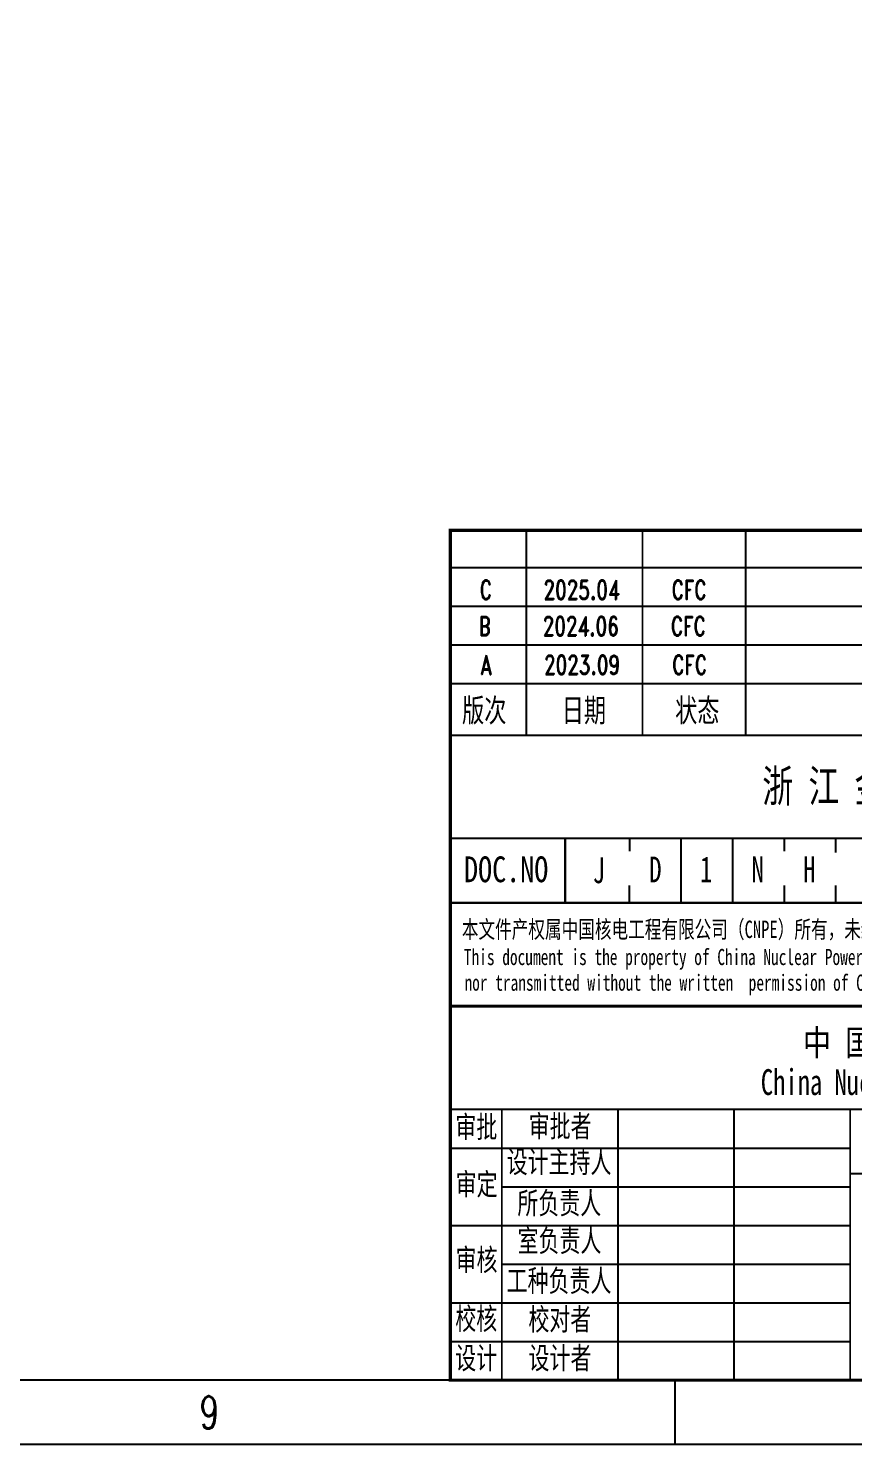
# Model space of a CAD drawing. Extents: x -383207 to 558143, y -95136 to 11777.
# Drawn here: x 446453 to 449651, y -93974 to -88483 of the extents above; entities that cross this region are included whole.
import ezdxf

# ---------------------------------------------------------------- set-up
doc = ezdxf.new("R2010")
doc.units = 0
doc.linetypes.add('CONTINOUS', pattern=[0])
doc.layers.get('0').update_dxf_attribs({"linetype": 'CONTINUOUS'})
for name, color, linetype in [('1', 7, 'CONTINUOUS'), ('BORDER', 7, 'CONTINUOUS'), ('B版云线202106', 2, 'CONTINUOUS'), ('TK', 4, 'CONTINUOUS'), ('图框', 4, 'CONTINOUS')]:
    doc.layers.add(name, color=color, linetype=linetype)
doc.styles.add('HZ', font='TXT.shx', dxfattribs={"width": 0.7, "bigfont": 'hz.shx'})
doc.styles.add('romand', font='romand.shx', dxfattribs={"width": 0.7, "height": 200, "bigfont": 'OCHINESE.shx'})
doc.styles.add('宋体', font='', dxfattribs={"width": 0.7})
doc.styles.get('宋体').set_extended_font_data('SimSun')

# ---------------------------------------------------------------- blocks, each defined once
blk = doc.blocks.new('tk1')
blk.add_lwpolyline([(46133.8, -541817.7), (82431.8, -541817.7), (82431.8, -562342.7), (46133.8, -562342.7)], close=True)
at = {"color": 4, "flags": 128}
for points in [[(78803.8, -562342.7), (78803.8, -562592.7)], [(82683.8, -562592.7), (45508.8, -562592.7)]]:
    blk.add_lwpolyline(points, dxfattribs=at)
at = {"color": 0, "style": 'HZ', "width": 0.7}
blk.add_text('9', height=125, dxfattribs=at).set_placement((76962.1, -562530.2))

msp = doc.modelspace()

# ---------------------------------------------------------------- linework, layer by layer
at = {"color": 2, "linetype": 'Continuous'}
msp.add_line((448532.9, -91623.4), (448532.9, -91873.4), dxfattribs=at)
msp.add_lwpolyline([(415663.1, -72948.5), (452838.1, -72948.5), (452838.1, -93973.5), (415663.1, -93973.5)], close=True)
at = {"layer": '1', "color": 2}
for p, q in [((448087.9, -92225.1), (448087.9, -90429.3)), ((448983, -91873.4), (448983, -91623.4)), ((449183, -91873.4), (449183, -91623.4)), ((449383, -91673.4), (449383, -91623.4)), ((449583, -91678.6), (449583, -91623.4)), ((448783, -91648.4), (448783, -91648.4)), ((448783, -91873.4), (448783, -91806.4)), ((449383, -91873.4), (449383, -91805.5)), ((449583, -91873.4), (449582.7, -91805.5)), ((452583.1, -91873.4), (448082.9, -91873.4)), ((448087.9, -92823.5), (449637.9, -92823.5)), ((448287.9, -92973.5), (449637.9, -92973.5)), ((448087.9, -93123.5), (449637.9, -93123.5)), ((448287.9, -93273.5), (449637.9, -93273.5)), ((448087.9, -93423.5), (449637.9, -93423.5)), ((448087.9, -93573.5), (449637.9, -93573.5)), ((452588.1, -93723.5), (448087.9, -93723.5)), ((452588.1, -93723.5), (448087.9, -93723.5))]:
    msp.add_line(p, q, dxfattribs=at)
at = {"layer": '1', "color": 2, "const_width": 12.5}
for points in [[(448087.9, -93723.5), (452588.1, -93723.5), (452588.1, -90429.3), (448087.9, -90429.3)], [(448087.9, -92273.5), (452588.1, -92273.5), (452588.1, -93723.5), (448087.9, -93723.5)]]:
    msp.add_lwpolyline(points, close=True, dxfattribs=at)
at = {"layer": '1', "color": 2, "const_width": 7.5}
for points in [[(448382.9, -90423.4), (448382.9, -91223.4)], [(448833, -90423.4), (448833, -91223.4)], [(449233, -90423.4), (449233, -91223.4)], [(448082.9, -90573.4), (452583.1, -90573.4)], [(448082.9, -90723.4), (452583.1, -90723.4)], [(448082.9, -90873.4), (452583.1, -90873.4)], [(448082.9, -91023.4), (452583.1, -91023.4)], [(448082.9, -91223.4), (452583.1, -91223.4)], [(448082.9, -91623.4), (452583.1, -91623.4)], [(448532.9, -91623.4), (448532.9, -91873.4)], [(448082.9, -91873.4), (452583.1, -91873.4)], [(448087.9, -91873.4), (452588.1, -91873.4)], [(448087.9, -92673.5), (452588.1, -92673.5)], [(448287.9, -92673.5), (448287.9, -93723.5)], [(448737.9, -92673.5), (448737.9, -93723.5)], [(449187.9, -92673.5), (449187.9, -93723.5)], [(449637.9, -92673.5), (449637.9, -93723.5)], [(449637.9, -92923.5), (452588.1, -92923.5)]]:
    msp.add_lwpolyline(points, dxfattribs=at)
at = {"layer": 'BORDER', "color": 2}
msp.add_line((448783, -91623.4), (448782.7, -91673.4), dxfattribs=at)
at = {"layer": '图框', "color": 2}
msp.add_line((452588.1, -93723.5), (448087.9, -93723.5), dxfattribs=at)

# ---------------------------------------------------------------- block references
at = {"layer": 'B版云线202106'}
msp.add_blockref('tk1', (370154.3, 468619.2), dxfattribs=at)

# ---------------------------------------------------------------- texts
at = {"color": 2, "style": '宋体', "width": 0.7}
msp.add_text('浙 江 金 七 门 核 电 厂 1、2 号 机 组', height=125.006, dxfattribs=at).set_placement((449297.5, -91482.9))
at = {"color": 2, "linetype": 'Continuous', "char_height": 100, "attachment_point": 5, "style": '宋体'}
for s, width, insert in [('J', 144.377, (448663.8, -91747.6)), ('D', 169.011, (448883.1, -91743.7)), ('1', 169.011, (449079.7, -91743.2)), ('N', 169.011, (449279.7, -91743.2)), ('H', 2500.122, (449479.7, -91743.2))]:
    msp.add_mtext_dynamic_manual_height_columns(s, width=width, gutter_width=25, heights=[0], dxfattribs=dict(at, insert=insert))
at = {"color": 2, "char_height": 85.004, "attachment_point": 1, "style": '宋体'}
for s, width, heights, insert in [('\\pi20.00656;审批', 200.01, [111], (448087.9, -92699)), ('\\pi92.97107;审批者', 429.904, [0], (448299.2, -92696.2)), ('\\pi7.51818;设计主持人', 429.904, [0], (448299.2, -92834.4)), ('\\pi21.16356;审定', 200.01, [0], (448087.9, -92921.3)), ('\\pi49.17027;所负责人', 429.904, [0], (448299.2, -92994.4)), ('\\pi49.83141;室负责人', 429.904, [0], (448299.2, -93140.3)), ('\\pi20.83299;审核', 200.01, [0], (448087.9, -93214.1)), ('\\pi7.3529;工种负责人', 429.904, [0], (448299.2, -93295.2)), ('\\pi19.67598;校核', 200.01, [0], (448087.9, -93442.3)), ('\\pi91.81407;校对者', 429.904, [110.5], (448299.2, -93444.8)), ('\\pi19.5107;设计', 200.01, [0], (448087.9, -93594.9)), ('\\pi92.30992;设计者', 429.904, [110.5], (448299.2, -93594.9))]:
    msp.add_mtext_dynamic_manual_height_columns(s, width=width, gutter_width=25, heights=heights, dxfattribs=dict(at, insert=insert))
at = {"layer": '1', "color": 2, "style": '宋体'}
for s, height, width, p in [('版次', 90, 0.7, (448133.8, -91171.7)), ('日期 ', 90, 0.7, (448520.1, -91171.7)), ('状态', 90, 0.7, (448959.5, -91171.7)), ('DOC.NO', 100, 0.8, (448141.5, -91793.1)), ('中 国 核 电 工 程 有 限 公 司', 100.005, 0.8, (449454.8, -92465.2)), ('China Nuclear Power Engineering Co., Ltd', 100.005, 0.7, (449291.6, -92617.9))]:
    msp.add_text(s, height=height, dxfattribs=dict(at, width=width)).set_placement(p)
at = {"layer": '1', "color": 2, "ltscale": 0.8, "style": '宋体', "width": 0.7}
for s, height, p in [('本文件产权属中国核电工程有限公司（CNPE）所有，未经书面许可，不得以任何方式复制、传播、发表和外传。', 67.503, (448132.9, -92009.5)), ('This document is the property of China Nuclear Power Engineering CO.,LTD (CNPE) , no part of this document may be', 62.5031, (448140.8, -92114.3)), ('nor transmitted without the written  permission of CNPE .', 62.503, (448143.2, -92213.8))]:
    msp.add_text(s, height=height, dxfattribs=at).set_placement(p)
at = {"layer": 'TK', "color": 6, "style": 'romand', "width": 0.7}
for s, p in [('C', (448202.2, -90697.2)), ('2025.04', (448449.4, -90697.2)), ('CFC', (448946, -90697.2))]:
    msp.add_text(s, height=75, dxfattribs=at).set_placement(p)
at = {"layer": 'TK', "color": 2, "style": 'romand', "width": 0.7}
for s, p in [('B', (448199.2, -90838)), ('2024.06', (448446.5, -90838)), ('CFC', (448943.1, -90838)), ('A', (448204.2, -90988)), ('2023.09', (448451.4, -90988)), ('CFC', (448948, -90988))]:
    msp.add_text(s, height=75, dxfattribs=at).set_placement(p)

doc.saveas('drawing.dxf')
